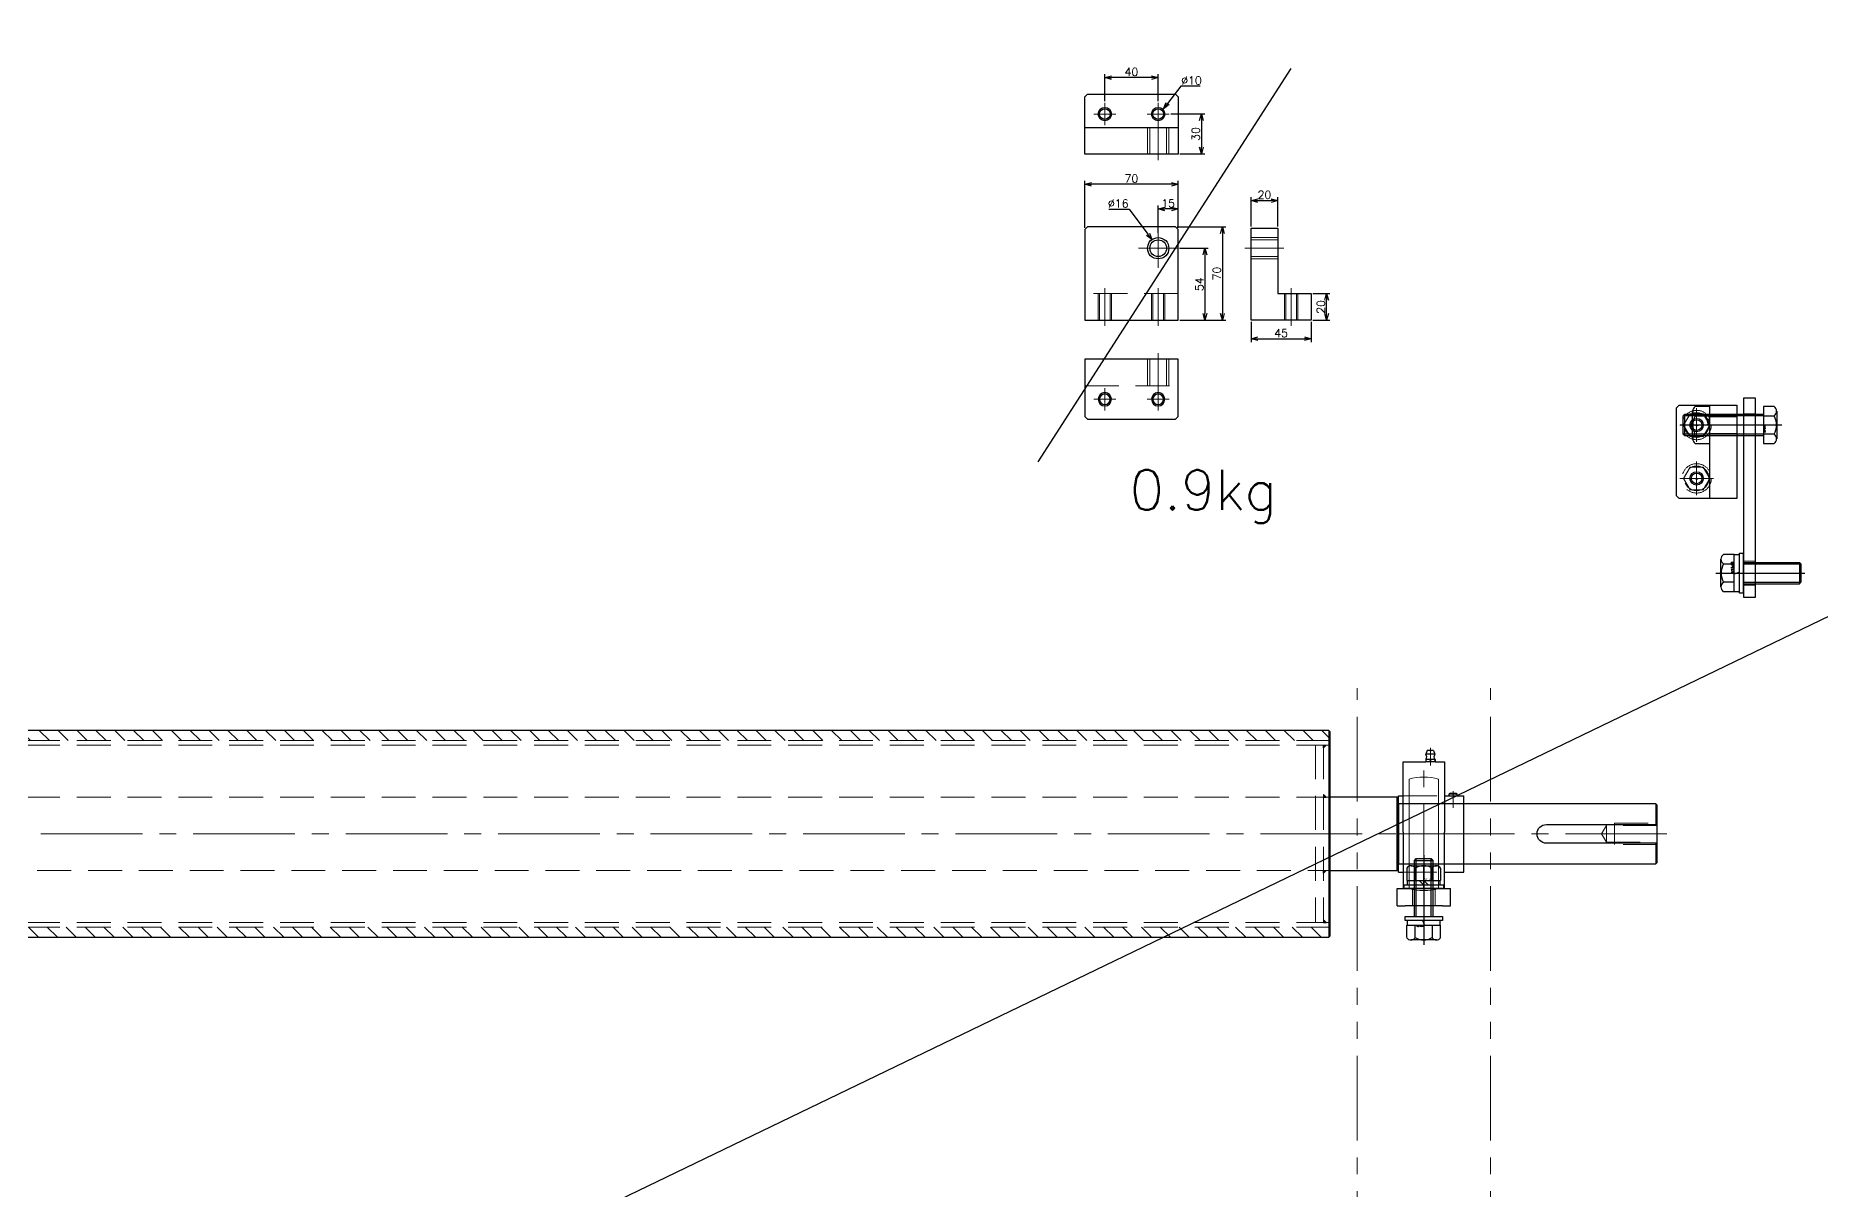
# Model space of a CAD drawing. Header units: millimetres. Extents: x -8731 to 85711, y -14522 to 31379.
# Drawn here: x 34431 to 35769, y -2741 to -1877 of the extents above; entities that cross this region are included whole.
import ezdxf

# ---------------------------------------------------------------- set-up
doc = ezdxf.new("R2010")
doc.units = ezdxf.units.MM
doc.header["$LTSCALE"] = 4
doc.header["$PDMODE"] = 99
doc.header["$PDSIZE"] = 1
for name, pattern in [('CENTER2', [28.575, 19.05, -3.175, 3.175, -3.175]), ('HIDDEN', [9.525, 6.35, -3.175]), ('PHANTOM2', [31.75, 15.875, -3.175, 3.175, -3.175, 3.175, -3.175])]:
    doc.linetypes.add(name, pattern=pattern)
for name, color, linetype, lineweight in [('04_HIDDEN', 2, 'HIDDEN', 13), ('05_CENTER', 4, 'CENTER2', 13), ('06_PHANTOM', 2, 'PHANTOM2', 13), ('08_DIM', 3, 'Continuous', 13)]:
    doc.layers.add(name, color=color, linetype=linetype, lineweight=lineweight)
doc.layers.add('10_DRAFT', color=8, linetype='Continuous', lineweight=0, plot=False)
doc.styles.add('KANJI0', font='txt.shx', dxfattribs={"width": 0.9, "height": 30, "bigfont": 'bigfont'})
doc.styles.add('KSS_TXT', font='txt.shx', dxfattribs={"bigfont": 'extfont2.shx'})
doc.styles.add('KSS_TXT_L', font='txt.shx', dxfattribs={"height": 9, "bigfont": 'extfont2.shx'})
doc.dimstyles.new('KSS_DIM', dxfattribs={"dimscale": 3, "dimtxt": 3, "dimasz": 2.5, "dimexe": 1.25, "dimexo": 0.625, "dimtad": 1, "dimdsep": 46, "dimtxsty": 'KSS_TXT', "dimblk": 'OPEN30', "dimcen": 0, "dimazin": 2, "dimtfac": 0.75, "dimtmove": 0, "dimatfit": 3, "dimldrblk": 'OPEN30', "dimfxl": 1, "dimtolj": 1, "dimarcsym": 0})
doc.dimstyles.new('KSS_DIM$3', dxfattribs={"dimscale": 3, "dimtxt": 3, "dimasz": 2.5, "dimexe": 1.25, "dimexo": 0.625, "dimtad": 1, "dimtih": 1, "dimtoh": 1, "dimdsep": 46, "dimtxsty": 'KSS_TXT', "dimblk": 'OPEN30', "dimcen": 0, "dimazin": 2, "dimtfac": 0.75, "dimtofl": 0, "dimtmove": 0, "dimatfit": 3, "dimldrblk": 'OPEN30', "dimfxl": 1, "dimtolj": 1, "dimarcsym": 0})
pattern_1 = [(45, (-37378.324, 1191.48), (-7.0710678, 7.0710678), [])]

# ---------------------------------------------------------------- blocks, each defined once
blk = doc.blocks.new('A$C62A83430_1_1_1')
at = {"color": 0}
for p, q in [((-7, 13.9), (-15.1, 13.9)), ((-7, 14), (-3, 14)), ((-7, -14), (-7, 14)), ((-3, 15), (0, 15)), ((-3, -15), (-3, 15)), ((0, -15), (0, 15)), ((-17, -10.4), (-17, 10.4)), ((-15.1, 6.9), (-7, 6.9)), ((-3, 0.7), (-7, -0.7)), ((0, 8), (41.9, 8)), ((0, 6.9), (43, 6.9)), ((41.9, 8), (43, 6.9)), ((41.9, 8), (41.9, -8)), ((43, 6.9), (43, -6.9)), ((-7, -6.9), (-15.1, -6.9)), ((0, -6.9), (43, -6.9)), ((0, -8), (41.9, -8)), ((41.9, -8), (43, -6.9)), ((-15.1, -13.9), (-7, -13.9)), ((-3, -14), (-7, -14)), ((0, -15), (-3, -15))]:
    blk.add_line(p, q, dxfattribs=at)
at = {"color": 0, "linetype": 'CENTER2'}
blk.add_line((-20.9, 0), (46, 0), dxfattribs=at)
at = {"color": 0}
for centre, radius, start, end in [((-12.8, 10.4), 4.16, 123.626, 236.374), ((-3.1, 0), 13.8, 150, 210), ((-12.8, -10.4), 4.16, 123.626, 236.374)]:
    blk.add_arc(centre, radius, start, end, dxfattribs=at)
at = {"layer": '10_DRAFT', "style": 'KANJI0', "width": 0.82}
blk.add_text('M16x50', height=1.71, rotation=90, dxfattribs=at).set_placement((-7.5, 0.4))
blk = doc.blocks.new('M10Tz_1_1_1')
at = {"color": 0}
for radius in [5, 4]:
    blk.add_circle((0, 0), radius, dxfattribs=at)
at = {"layer": '05_CENTER'}
for p, q in [((8.3, 0), (-8.3, 0)), ((0, -8.3), (0, 8.3))]:
    blk.add_line(p, q, dxfattribs=at)
blk = doc.blocks.new('A$C05030D7D_1_1_1')
blk.add_line((-20, -55), (-20, 15))
blk.add_lwpolyline([(0, 15), (0, -55), (-43, -55), (-45, -53), (-45, 13), (-43, 15)], close=True)
at = {"layer": '04_HIDDEN'}
for p, q in [((0, 8), (-20, 8)), ((-20, 6.2), (0, 6.2)), ((0, -6.3), (-20, -6.3)), ((-20, -8), (0, -8))]:
    blk.add_line(p, q, dxfattribs=at)
at = {"layer": '05_CENTER'}
blk.add_line((4.6, 0), (-24.6, 0), dxfattribs=at)
at = {"rotation": 90}
for p in [(-30, 0), (-30, -40)]:
    blk.add_blockref('M10Tz_1_1_1', p, dxfattribs=at)
blk = doc.blocks.new('A$C6D5E3CE2_1_1_1')
at = {"color": 0}
blk.add_lwpolyline([(-9, 18), (0, 18), (0, -131), (-9, -131)], close=True, dxfattribs=at)
at = {"layer": '04_HIDDEN'}
for p, q in [((0, 9), (-9, 9)), ((0, -9), (-9, -9)), ((0, -102.8), (-9, -102.8)), ((0, -119.3), (-9, -119.3))]:
    blk.add_line(p, q, dxfattribs=at)
at = {"layer": '05_CENTER'}
for p, q in [((6.2, 0), (-15.3, 0)), ((6.2, -111), (-15.3, -111))]:
    blk.add_line(p, q, dxfattribs=at)
blk = doc.blocks.new('_Open30')
at = {"color": 0, "linetype": 'ByBlock', "lineweight": -2}
for p, q in [((-1, 0.27), (0, 0)), ((0, 0), (-1, -0.27)), ((0, 0), (-1, 0))]:
    blk.add_line(p, q, dxfattribs=at)
blk = doc.blocks.new('*D3677')
at = {"layer": '08_DIM', "color": 0, "lineweight": -2, "transparency": 16777216}
for p, q in [((35235.6, -2006.7), (35250.8, -2006.7)), ((35250.8, -2006.7), (35264.8, -2025.6))]:
    blk.add_line(p, q, dxfattribs=at)
at = {"layer": 'Defpoints', "color": 0, "transparency": 16777216}
for p in [(35267.8, -2029.6), (35277.3, -2042.4)]:
    blk.add_point(p, dxfattribs=at)
at = {"layer": '08_DIM', "color": 0, "lineweight": -2, "transparency": 16777216, "xscale": 5, "yscale": 5, "zscale": 5, "rotation": 306.5641813766645}
blk.add_blockref('_Open30', (35267.8, -2029.6), dxfattribs=at)
at = {"layer": '08_DIM', "color": 0, "transparency": 16777216, "insert": (35242.6, -2002.5), "char_height": 6, "attachment_point": 5, "style": 'KSS_TXT'}
blk.add_mtext('\\A1;%%C16', dxfattribs=at)
blk = doc.blocks.new('*D3678')
at = {"layer": '08_DIM', "color": 0, "lineweight": -2, "transparency": 16777216}
for p, q in [((35232.5, -1925.8), (35232.5, -1905.6)), ((35267.5, -1908.1), (35237.5, -1908.1)), ((35272.5, -1925.8), (35272.5, -1905.6))]:
    blk.add_line(p, q, dxfattribs=at)
at = {"layer": 'Defpoints', "color": 0, "transparency": 16777216}
for p in [(35232.5, -1908.1), (35232.5, -1927.1), (35272.5, -1927.1)]:
    blk.add_point(p, dxfattribs=at)
at = {"layer": '08_DIM', "color": 0, "lineweight": -2, "transparency": 16777216, "xscale": 5, "yscale": 5, "zscale": 5, "rotation": 180}
blk.add_blockref('_Open30', (35232.5, -1908.1), dxfattribs=at)
at = {"layer": '08_DIM', "color": 0, "lineweight": -2, "transparency": 16777216, "xscale": 5, "yscale": 5, "zscale": 5}
blk.add_blockref('_Open30', (35272.5, -1908.1), dxfattribs=at)
at = {"layer": '08_DIM', "color": 0, "transparency": 16777216, "insert": (35252.5, -1903.9), "char_height": 6, "attachment_point": 5, "style": 'KSS_TXT'}
blk.add_mtext('\\A1;40', dxfattribs=at)
blk = doc.blocks.new('*D3679')
at = {"layer": '08_DIM', "color": 0, "lineweight": -2, "transparency": 16777216}
for p, q in [((35286.8, -2020), (35323.2, -2020)), ((35320.7, -2025), (35320.7, -2085)), ((35288.8, -2090), (35323.2, -2090))]:
    blk.add_line(p, q, dxfattribs=at)
at = {"layer": 'Defpoints', "color": 0, "transparency": 16777216}
for p in [(35285.5, -2020), (35287.5, -2090), (35320.7, -2090)]:
    blk.add_point(p, dxfattribs=at)
at = {"layer": '08_DIM', "color": 0, "lineweight": -2, "transparency": 16777216, "xscale": 5, "yscale": 5, "zscale": 5}
for p, rotation in [((35320.7, -2020), 90), ((35320.7, -2090), 270)]:
    blk.add_blockref('_Open30', p, dxfattribs=dict(at, rotation=rotation))
at = {"layer": '08_DIM', "color": 0, "transparency": 16777216, "insert": (35316.5, -2055), "char_height": 6, "attachment_point": 5, "rotation": 90, "style": 'KSS_TXT'}
blk.add_mtext('\\A1;70', dxfattribs=at)
blk = doc.blocks.new('*D3680')
at = {"layer": '08_DIM', "color": 0, "lineweight": -2, "transparency": 16777216}
for p, q in [((35288.6, -2036), (35310.1, -2036)), ((35307.6, -2041), (35307.6, -2085)), ((35288.8, -2090), (35310.1, -2090))]:
    blk.add_line(p, q, dxfattribs=at)
at = {"layer": 'Defpoints', "color": 0, "transparency": 16777216}
for p in [(35287.3, -2036), (35287.5, -2090), (35307.6, -2090)]:
    blk.add_point(p, dxfattribs=at)
at = {"layer": '08_DIM', "color": 0, "lineweight": -2, "transparency": 16777216, "xscale": 5, "yscale": 5, "zscale": 5}
for p, rotation in [((35307.6, -2036), 90), ((35307.6, -2090), 270)]:
    blk.add_blockref('_Open30', p, dxfattribs=dict(at, rotation=rotation))
at = {"layer": '08_DIM', "color": 0, "transparency": 16777216, "insert": (35303.4, -2063), "char_height": 6, "attachment_point": 5, "rotation": 90, "style": 'KSS_TXT'}
blk.add_mtext('\\A1;54', dxfattribs=at)
blk = doc.blocks.new('*D3681')
at = {"layer": '08_DIM', "color": 0, "lineweight": -2, "transparency": 16777216}
for p, q in [((35272.5, -2024.4), (35272.5, -2004.1)), ((35282.5, -2006.6), (35277.5, -2006.6)), ((35287.5, -2020.8), (35287.5, -2004.1))]:
    blk.add_line(p, q, dxfattribs=at)
at = {"layer": 'Defpoints', "color": 0, "transparency": 16777216}
for p in [(35272.5, -2006.6), (35272.5, -2025.7), (35287.5, -2022)]:
    blk.add_point(p, dxfattribs=at)
at = {"layer": '08_DIM', "color": 0, "lineweight": -2, "transparency": 16777216, "xscale": 5, "yscale": 5, "zscale": 5, "rotation": 180}
blk.add_blockref('_Open30', (35272.5, -2006.6), dxfattribs=at)
at = {"layer": '08_DIM', "color": 0, "lineweight": -2, "transparency": 16777216, "xscale": 5, "yscale": 5, "zscale": 5}
blk.add_blockref('_Open30', (35287.5, -2006.6), dxfattribs=at)
at = {"layer": '08_DIM', "color": 0, "transparency": 16777216, "insert": (35280, -2002.4), "char_height": 6, "attachment_point": 5, "style": 'KSS_TXT'}
blk.add_mtext('\\A1;15', dxfattribs=at)
blk = doc.blocks.new('*D3682')
at = {"layer": '08_DIM', "color": 0, "lineweight": -2, "transparency": 16777216}
for p, q in [((35342.2, -2019.8), (35342.2, -1997.8)), ((35347.2, -2000.3), (35357.2, -2000.3)), ((35362.2, -2019.8), (35362.2, -1997.8))]:
    blk.add_line(p, q, dxfattribs=at)
at = {"layer": 'Defpoints', "color": 0, "transparency": 16777216}
for p in [(35362.2, -2000.3), (35342.2, -2021), (35362.2, -2021)]:
    blk.add_point(p, dxfattribs=at)
at = {"layer": '08_DIM', "color": 0, "lineweight": -2, "transparency": 16777216, "xscale": 5, "yscale": 5, "zscale": 5, "rotation": 180}
blk.add_blockref('_Open30', (35342.2, -2000.3), dxfattribs=at)
at = {"layer": '08_DIM', "color": 0, "lineweight": -2, "transparency": 16777216, "xscale": 5, "yscale": 5, "zscale": 5}
blk.add_blockref('_Open30', (35362.2, -2000.3), dxfattribs=at)
at = {"layer": '08_DIM', "color": 0, "transparency": 16777216, "insert": (35352.2, -1996), "char_height": 6, "attachment_point": 5, "style": 'KSS_TXT'}
blk.add_mtext('\\A1;20', dxfattribs=at)
blk = doc.blocks.new('*D3695')
at = {"layer": '08_DIM', "color": 0, "lineweight": -2, "transparency": 16777216}
for p, q in [((35217.5, -2020.8), (35217.5, -1985.6)), ((35282.5, -1988.1), (35222.5, -1988.1)), ((35287.5, -2020.8), (35287.5, -1985.6))]:
    blk.add_line(p, q, dxfattribs=at)
at = {"layer": 'Defpoints', "color": 0, "transparency": 16777216}
for p in [(35217.5, -1988.1), (35217.5, -2022), (35287.5, -2022)]:
    blk.add_point(p, dxfattribs=at)
at = {"layer": '08_DIM', "color": 0, "lineweight": -2, "transparency": 16777216, "xscale": 5, "yscale": 5, "zscale": 5, "rotation": 180}
blk.add_blockref('_Open30', (35217.5, -1988.1), dxfattribs=at)
at = {"layer": '08_DIM', "color": 0, "lineweight": -2, "transparency": 16777216, "xscale": 5, "yscale": 5, "zscale": 5}
blk.add_blockref('_Open30', (35287.5, -1988.1), dxfattribs=at)
at = {"layer": '08_DIM', "color": 0, "transparency": 16777216, "insert": (35252.5, -1983.8), "char_height": 6, "attachment_point": 5, "style": 'KSS_TXT'}
blk.add_mtext('\\A1;70', dxfattribs=at)
blk = doc.blocks.new('M16Tz_1_1_1')
at = {"color": 0}
for radius in [8, 6.25]:
    blk.add_circle((0, 0), radius, dxfattribs=at)
at = {"layer": '05_CENTER'}
for p, q in [((0, -14.8), (0, 14.8)), ((14.8, 0), (-14.8, 0))]:
    blk.add_line(p, q, dxfattribs=at)
blk = doc.blocks.new('A$C0ACA4659_1_1_1')
at = {"color": 0}
blk.add_lwpolyline([(-55, -54), (15, -54), (15, 14), (13, 16), (-53, 16), (-55, 14)], close=True, dxfattribs=at)
at = {"layer": '04_HIDDEN'}
for p, q in [((15, -34), (-55, -34)), ((-45, -54), (-45, -34)), ((-44, -54), (-44, -34)), ((-36, -54), (-36, -34)), ((-35, -54), (-35, -34)), ((-5, -54), (-5, -34)), ((-4, -54), (-4, -34)), ((4, -54), (4, -34)), ((5, -54), (5, -34))]:
    blk.add_line(p, q, dxfattribs=at)
at = {"layer": '05_CENTER'}
for p, q in [((-40, -58.1), (-40, -29.9)), ((0, -58.1), (0, -29.9))]:
    blk.add_line(p, q, dxfattribs=at)
blk.add_blockref('M16Tz_1_1_1', (0, 0))
blk = doc.blocks.new('A$C7D6C225B_1_1_1')
at = {"color": 0}
for p, q in [((20, -34), (45, -34)), ((45, -34), (45, -54))]:
    blk.add_line(p, q, dxfattribs=at)
blk.add_lwpolyline([(45, -54), (0, -54), (0, 15), (20, 15), (20, -34)], dxfattribs=at)
at = {"layer": '04_HIDDEN'}
for p, q in [((20, 8), (0, 8)), ((0, 6.3), (20, 6.3)), ((20, -6.2), (0, -6.2)), ((0, -8), (20, -8)), ((25, -54), (25, -34)), ((26, -54), (26, -34)), ((34, -54), (34, -34)), ((35, -54), (35, -34))]:
    blk.add_line(p, q, dxfattribs=at)
at = {"layer": '05_CENTER'}
for p, q in [((-4.6, 0), (24.6, 0)), ((30, -58.1), (30, -29.9))]:
    blk.add_line(p, q, dxfattribs=at)
blk = doc.blocks.new('A$C4E513AF4_1_1_1')
at = {"color": 0}
for p, q in [((-12.7, 15.8), (-12.7, 6.5)), ((-9.5, 17.5), (9.5, 17.5)), ((-6.4, 6.5), (-6.4, 15.8)), ((6.4, 15.8), (6.4, 6.5)), ((12.7, 15.8), (12.7, 6.5)), ((-14, 0), (-14, 3)), ((-14, 3), (14, 3)), ((14, 0), (-14, 0)), ((12.7, 6.5), (-12.7, 6.5)), ((-12.2, 3), (-12.2, 6.5)), ((-7, 0), (-7, -42.1)), ((-5.6, 0), (-5.6, -43.5)), ((-0.6, 6.5), (0.6, 3)), ((5.6, 0), (5.6, -43.5)), ((7, 0), (7, -42.1)), ((12.2, 6.5), (12.2, 3)), ((14, 3), (14, 0)), ((-7, -42.1), (-5.6, -43.5)), ((7, -42.1), (-7, -42.1)), ((5.6, -43.5), (-5.6, -43.5)), ((7, -42.1), (5.6, -43.5))]:
    blk.add_line(p, q, dxfattribs=at)
at = {"color": 0, "linetype": 'CENTER2'}
blk.add_line((0, -46.1), (0, 21.2), dxfattribs=at)
at = {"color": 0}
for centre, radius, start, end in [((-9.5, 13.7), 3.81, 33.626, 146.374), ((0, 4.8), 12.7, 60, 120), ((9.5, 13.7), 3.81, 33.626, 146.374)]:
    blk.add_arc(centre, radius, start, end, dxfattribs=at)
at = {"layer": '10_DRAFT', "ltscale": 3, "style": 'KANJI0', "width": 0.82}
blk.add_text('M14x50', height=1, dxfattribs=at).set_placement((0.5, 6.6))
blk = doc.blocks.new('M14Nza_1_1_1')
at = {"color": 0}
for p, q in [((-12.7, 15.4), (-12.7, 6.1)), ((-9.5, 17.1), (9.5, 17.1)), ((-6.4, 6.1), (-6.4, 15.4)), ((6.4, 15.4), (6.4, 6.1)), ((12.7, 15.4), (12.7, 6.1)), ((-12.7, 6.1), (12.7, 6.1)), ((-12.2, 2.6), (-12.2, 6.1)), ((-3.5, 6.1), (0, 2.6)), ((0, 6.1), (3.5, 2.6)), ((12.2, 6.1), (12.2, 2.6))]:
    blk.add_line(p, q, dxfattribs=at)
at = {"color": 0, "linetype": 'CENTER2'}
blk.add_line((0, 0), (0, 17.1), dxfattribs=at)
at = {"color": 0}
blk.add_lwpolyline([(-15, 0), (15, 0), (15, 2.6), (-15, 2.6)], close=True, dxfattribs=at)
for centre, radius, start, end in [((-9.5, 13.3), 3.81, 33.626, 146.374), ((0, 4.4), 12.7, 60, 120), ((9.5, 13.3), 3.81, 33.626, 146.374)]:
    blk.add_arc(centre, radius, start, end, dxfattribs=at)
at = {"layer": '10_DRAFT', "ltscale": 3, "style": 'KANJI0', "width": 0.82}
blk.add_text('Ｍ１４', height=1.5, dxfattribs=at).set_placement((0.4, 6.2))
blk = doc.blocks.new('A$C67F20274_1_1_1')
h = blk.add_hatch(color=3)
h.dxf.hatch_style = 1
h.paths.add_polyline_path([(0, -2), (0, 0), (-2, 0)])
at = {"color": 3}
blk.add_lwpolyline([(0, 0), (-2, 0), (-2, 0), (0, -2)], close=True, dxfattribs=at)
blk = doc.blocks.new('A$C0D2E09A6_1_1_1')
h = blk.add_hatch()
h.set_pattern_fill('_USER', color=3, scale=10, angle=45, pattern_type=0)
h.set_pattern_definition(pattern_1)
h.paths.add_polyline_path([(980, 69.9), (979, 69.9), (979, 77.5), (980, 76.5)])
h.paths.add_polyline_path([(979, 69.9), (-980, 69.9), (-980, 76.5), (-979, 77.5), (979, 77.5)])
h = blk.add_hatch()
h.set_pattern_fill('_USER', color=3, scale=10, angle=45, pattern_type=0)
h.set_pattern_definition(pattern_1)
h.paths.add_polyline_path([(979, -77.5), (980, -76.5), (980, -69.9), (979, -69.9)])
h.paths.add_polyline_path([(979, -69.9), (-980, -69.9), (-980, -76.5), (-979, -77.5), (979, -77.5)])
at = {"color": 0}
for p, q in [((-979, 77.5), (-979, -77.5)), ((-1030, -27.5), (-1030, 27.5)), ((-1224, 22.5), (-1224, 7)), ((-1142, 7), (-1225, 7)), ((-1225, -7), (-1142, -7)), ((-1224, -7), (-1224, -22.5))]:
    blk.add_line(p, q, dxfattribs=at)
for points in [[(-979, 77.5), (979, 77.5), (980, 76.5), (980, -76.5), (979, -77.5), (-979, -77.5), (-980, -76.5), (-980, 76.5)], [(-1031, 22.5), (-1031, -22.5), (-1224, -22.5), (-1225, -21.5), (-1225, 21.5), (-1224, 22.5)]]:
    blk.add_lwpolyline(points, close=True, dxfattribs=at)
blk.add_lwpolyline([(-980, -27.5), (-1030, -27.5), (-1031, -26.5), (-1031, 26.5), (-1030, 27.5), (-980, 27.5)], dxfattribs=at)
blk.add_arc((-1142, 0), 7, 270, 90, dxfattribs=at)
at = {"layer": '04_HIDDEN'}
for p, q in [((-980, 69.9), (980, 69.9)), ((-980, 66.5), (980, 66.5)), ((-975, 66.5), (-975, -66.5)), ((-969, 66.5), (-969, -66.5)), ((-1193, 8), (-1225, 8)), ((-1225, 6.3), (-1187, 6.3)), ((-1193, -8), (-1193, 8)), ((-1187, 6.3), (-1183.4, 0)), ((-1187, 6.3), (-1187, -6.2)), ((-1183.4, 0), (-1187, -6.2)), ((-1187, -6.2), (-1225, -6.2)), ((-1225, -8), (-1193, -8)), ((-980, -66.5), (980, -66.5)), ((-980, -69.9), (980, -69.9))]:
    blk.add_line(p, q, dxfattribs=at)
for points in [[(-980, 27.5), (980, 27.5)], [(980, -27.5), (-980, -27.5)]]:
    blk.add_lwpolyline(points, dxfattribs=at)
at = {"layer": '05_CENTER'}
blk.add_line((-1232.4, 0), (1092.6, 0), dxfattribs=at)
for p in [(-975, 66.5), (-975, -27.5)]:
    blk.add_blockref('A$C67F20274_1_1_1', p)
at = {"xscale": -1, "rotation": 180}
for p in [(-975, 27.5), (-975, -66.5)]:
    blk.add_blockref('A$C67F20274_1_1_1', p, dxfattribs=at)
blk = doc.blocks.new('MUCP209b_1_1_1')
at = {"color": 0}
for p, q in [((-15.5, 108), (-15.5, 55.2)), ((-8.5, 108), (-15.5, 108)), ((-6.8, 110), (-8.5, 110)), ((-8.5, 109.7), (-8.5, 108.3)), ((-8.5, 108), (-6.8, 108)), ((-7.4, 116.5), (-8.3, 113.8)), ((-8.3, 113.8), (-1.7, 113.8)), ((-7.4, 116.5), (-2.6, 116.5)), ((-3.3, 110), (-6.8, 110)), ((-6.8, 108), (-3.3, 108)), ((-5, 109.7), (-5, 108.3)), ((-1.5, 110), (-3.3, 110)), ((-3.3, 108), (-1.5, 108)), ((-2.6, 116.5), (-1.7, 113.8)), ((-1.5, 109.7), (-1.5, 108.3)), ((15.5, 108), (-1.5, 108)), ((15.5, 55.2), (15.5, 108)), ((-15.5, 82.6), (-30.2, 82.6)), ((-30.2, 25.3), (-30.2, 82.6)), ((-24.3, 84.5), (-25.2, 84)), ((-19.2, 84), (-25.2, 84)), ((-25.2, 82.6), (-25.2, 84)), ((-20.1, 84.5), (-24.3, 84.5)), ((-20.1, 84.5), (-19.2, 84)), ((-19.2, 82.6), (-19.2, 84)), ((19, 82.6), (15.5, 82.6)), ((19, 25.3), (19, 82.6)), ((-15.5, 13), (-15.5, 55.2)), ((15.5, 55.2), (15.5, 13)), ((-15.5, 25.3), (-30.2, 25.3)), ((19, 25.3), (15.5, 25.3)), ((-14, 13), (-20, 13)), ((-20, 0), (-20, 13)), ((-14, 0), (-20, 0)), ((-14, 13), (14, 13)), ((-14, 0), (14, 0)), ((20, 13), (14, 13)), ((20, 0), (14, 0)), ((20, 0), (20, 13))]:
    blk.add_line(p, q, dxfattribs=at)
for centre, radius, start, end in [((-13.7, 112.9), 6, 330.761, 348.6534), ((-5, 113.8), 3.3, 180, 207.487), ((-8.6, 111.9), 0.8, 348.6534, 27.487), ((-5, 115.2), 1.59, 54.1961, 125.8039), ((-1.4, 111.9), 0.8, 152.513, 191.3466), ((-5, 113.8), 3.3, 332.513, 0), ((3.7, 112.9), 6, 191.3466, 209.239)]:
    blk.add_arc(centre, radius, start, end, dxfattribs=at)
for points, weights in [([(-6.8, 110), (-7.6, 110), (-8.5, 109.7)], [1, 1.07194812406, 1.06657306684]), ([(-8.5, 109.7), (-8.5, 110), (-8.5, 110)], [1.06657306684, 1.07194812406, 1]), ([(-8.5, 108.3), (-7.6, 108), (-6.8, 108)], [1.06657306684, 1.07194812406, 1]), ([(-8.5, 108), (-8.5, 108), (-8.5, 108.3)], [1, 1.07194812406, 1.06657306684]), ([(-5, 109.7), (-5.9, 110), (-6.8, 110)], [1.06657306684, 1.07194812406, 1]), ([(-6.8, 108), (-5.9, 108), (-5, 108.3)], [1, 1.07194812406, 1.06657306684]), ([(-3.3, 110), (-4.1, 110), (-5, 109.7)], [1, 1.07194812406, 1.06657306684]), ([(-5, 108.3), (-4.1, 108), (-3.3, 108)], [1.06657306684, 1.07194812406, 1]), ([(-1.5, 109.7), (-2.4, 110), (-3.3, 110)], [1.06657306684, 1.07194812406, 1]), ([(-3.3, 108), (-2.4, 108), (-1.5, 108.3)], [1, 1.07194812406, 1.06657306684]), ([(-1.5, 110), (-1.5, 110), (-1.5, 109.7)], [1, 1.07194812406, 1.06657306684]), ([(-1.5, 108.3), (-1.5, 108), (-1.5, 108)], [1.06657306684, 1.07194812406, 1])]:
    blk.add_rational_spline(points, weights, degree=2, dxfattribs=at)
at = {"layer": '04_HIDDEN', "color": 0}
for p, q in [((15.5, 82.6), (-15.5, 82.6)), ((19, 76.5), (-30.2, 76.5)), ((19, 31.5), (-30.2, 31.5)), ((15.5, 25.3), (-15.5, 25.3)), ((-8.5, 13), (-8.5, 0)), ((8.5, 13), (8.5, 0))]:
    blk.add_line(p, q, dxfattribs=at)
at = {"layer": '05_CENTER', "color": 0}
for p, q in [((-5, 105.2), (-5, 118.4)), ((0, 0), (0, 111.6)), ((-22.2, 85.9), (-22.2, 73.5))]:
    blk.add_line(p, q, dxfattribs=at)
at = {"layer": '10_DRAFT'}
for p, q in [((-11, 95.1), (-11, 12.9)), ((11, 95.1), (11, 12.9)), ((-30.2, 54), (19, 54))]:
    blk.add_line(p, q, dxfattribs=at)
for start, end in [(74.9997, 105.0003), (254.9997, 285.0003)]:
    blk.add_arc((0, 54), 42.5, start, end, dxfattribs=at)
blk = doc.blocks.new('*D3898')
at = {"layer": '08_DIM', "color": 0, "lineweight": -2, "transparency": 16777216}
for p, q in [((35388.4, -2070), (35401.3, -2070)), ((35398.8, -2085), (35398.8, -2075)), ((35388.4, -2090), (35401.3, -2090))]:
    blk.add_line(p, q, dxfattribs=at)
at = {"layer": 'Defpoints', "color": 0, "transparency": 16777216}
for p in [(35387.2, -2070), (35398.8, -2070), (35387.2, -2090)]:
    blk.add_point(p, dxfattribs=at)
at = {"layer": '08_DIM', "color": 0, "lineweight": -2, "transparency": 16777216, "xscale": 5, "yscale": 5, "zscale": 5}
for p, rotation in [((35398.8, -2070), 90), ((35398.8, -2090), 270)]:
    blk.add_blockref('_Open30', p, dxfattribs=dict(at, rotation=rotation))
at = {"layer": '08_DIM', "color": 0, "transparency": 16777216, "insert": (35394.5, -2080), "char_height": 6, "attachment_point": 5, "rotation": 90, "style": 'KSS_TXT'}
blk.add_mtext('\\A1;20', dxfattribs=at)
blk = doc.blocks.new('*D3899')
at = {"layer": '08_DIM', "color": 0, "lineweight": -2, "transparency": 16777216}
for p, q in [((35282.1, -1935.4), (35307.4, -1935.4)), ((35304.9, -1940.4), (35304.9, -1960.4)), ((35288.8, -1965.4), (35307.4, -1965.4))]:
    blk.add_line(p, q, dxfattribs=at)
at = {"layer": 'Defpoints', "color": 0, "transparency": 16777216}
for p in [(35280.9, -1935.4), (35287.5, -1965.4), (35304.9, -1965.4)]:
    blk.add_point(p, dxfattribs=at)
at = {"layer": '08_DIM', "color": 0, "lineweight": -2, "transparency": 16777216, "xscale": 5, "yscale": 5, "zscale": 5}
for p, rotation in [((35304.9, -1935.4), 90), ((35304.9, -1965.4), 270)]:
    blk.add_blockref('_Open30', p, dxfattribs=dict(at, rotation=rotation))
at = {"layer": '08_DIM', "color": 0, "transparency": 16777216, "insert": (35300.7, -1950.4), "char_height": 6, "attachment_point": 5, "rotation": 90, "style": 'KSS_TXT'}
blk.add_mtext('\\A1;30', dxfattribs=at)
blk = doc.blocks.new('*D3900')
at = {"layer": '08_DIM', "color": 0, "lineweight": -2, "transparency": 16777216}
for p, q in [((35289.6, -1914.6), (35279.6, -1927.5)), ((35304.1, -1914.6), (35289.6, -1914.6))]:
    blk.add_line(p, q, dxfattribs=at)
at = {"layer": 'Defpoints', "color": 0, "transparency": 16777216}
for p in [(35270.5, -1939.4), (35276.6, -1931.5)]:
    blk.add_point(p, dxfattribs=at)
at = {"layer": '08_DIM', "color": 0, "lineweight": -2, "transparency": 16777216, "xscale": 5, "yscale": 5, "zscale": 5, "rotation": 232.3227931337562}
blk.add_blockref('_Open30', (35276.6, -1931.5), dxfattribs=at)
at = {"layer": '08_DIM', "color": 0, "transparency": 16777216, "insert": (35297.5, -1910.3), "char_height": 6, "attachment_point": 5, "style": 'KSS_TXT'}
blk.add_mtext('\\A1;%%C10', dxfattribs=at)
blk = doc.blocks.new('A$C491655AE_1_1_1')
at = {"color": 0, "linetype": 'CENTER2'}
for p, q in [((-12.6, 0), (12.6, 0)), ((0, -12.6), (0, 12.6))]:
    blk.add_line(p, q, dxfattribs=at)
at = {"color": 0}
for p, q in [((-9.8, 0), (-4.9, 8.5)), ((-4.9, -8.5), (-9.8, 0)), ((-4.9, 8.5), (4.9, 8.5)), ((4.9, 8.5), (9.8, 0)), ((9.8, 0), (4.9, -8.5)), ((4.9, -8.5), (-4.9, -8.5))]:
    blk.add_line(p, q, dxfattribs=at)
for radius in [11, 9.25]:
    blk.add_circle((0, 0), radius, dxfattribs=at)
at = {"layer": '10_DRAFT', "style": 'KSS_TXT_L'}
blk.add_text('BT-M10', height=0.3, dxfattribs=at).set_placement((-0.7, -0.5))
blk = doc.blocks.new('A$C39203048_1_1')
blk.add_lwpolyline([(15, 0), (-55, 0), (-55, -43), (-53, -45), (13, -45), (15, -43)], close=True)
at = {"layer": '04_HIDDEN'}
for p, q in [((-8, 0), (-8, -20)), ((-6.3, -20), (-6.3, 0)), ((6.2, 0), (6.2, -20)), ((8, -20), (8, 0)), ((-55, -20), (15, -20))]:
    blk.add_line(p, q, dxfattribs=at)
at = {"layer": '05_CENTER'}
blk.add_line((0, -24.6), (0, 4.6), dxfattribs=at)
at = {"extrusion": (0, 0, -1), "zscale": -1, "rotation": 180}
for p in [(40, -30), (0, -30)]:
    blk.add_blockref('M10Tz_1_1_1', p, dxfattribs=at)
blk = doc.blocks.new('*D3924')
at = {"layer": '08_DIM', "color": 0, "lineweight": -2, "transparency": 16777216}
for p, q in [((35342.2, -2091.2), (35342.2, -2106.4)), ((35387.2, -2091.3), (35387.2, -2106.4)), ((35347.2, -2103.9), (35382.2, -2103.9))]:
    blk.add_line(p, q, dxfattribs=at)
at = {"layer": 'Defpoints', "color": 0, "transparency": 16777216}
for p in [(35342.2, -2090), (35387.2, -2090), (35387.2, -2103.9)]:
    blk.add_point(p, dxfattribs=at)
at = {"layer": '08_DIM', "color": 0, "lineweight": -2, "transparency": 16777216, "xscale": 5, "yscale": 5, "zscale": 5, "rotation": 180}
blk.add_blockref('_Open30', (35342.2, -2103.9), dxfattribs=at)
at = {"layer": '08_DIM', "color": 0, "lineweight": -2, "transparency": 16777216, "xscale": 5, "yscale": 5, "zscale": 5}
blk.add_blockref('_Open30', (35387.2, -2103.9), dxfattribs=at)
at = {"layer": '08_DIM', "color": 0, "transparency": 16777216, "insert": (35364.7, -2099.7), "char_height": 6, "attachment_point": 5, "style": 'KSS_TXT'}
blk.add_mtext('\\A1;45', dxfattribs=at)
blk = doc.blocks.new('A$C7FD24E4C_1_1')
at = {"color": 0, "linetype": 'CENTER2'}
blk.add_line((0, 13.9), (0, -63), dxfattribs=at)
at = {"color": 0}
for p, q in [((-13.9, 8.1), (-13.9, 0)), ((-13.9, 0), (13.9, 0)), ((-10.4, 10), (10.4, 10)), ((-8, 0), (-8, -58.9)), ((-6.9, 0), (-6.9, 8.1)), ((-6.9, 0), (-6.9, -60)), ((6.9, 8.1), (6.9, 0)), ((6.9, 0), (6.9, -60)), ((8, 0), (8, -58.9)), ((13.9, 0), (13.9, 8.1)), ((8, -58.9), (-8, -58.9)), ((-8, -58.9), (-6.9, -60)), ((6.9, -60), (-6.9, -60)), ((8, -58.9), (6.9, -60))]:
    blk.add_line(p, q, dxfattribs=at)
for centre, radius, start, end in [((-10.4, 5.8), 4.16, 33.626, 146.374), ((0, -3.9), 13.8, 60, 120), ((10.4, 5.8), 4.16, 33.626, 146.374)]:
    blk.add_arc(centre, radius, start, end, dxfattribs=at)
at = {"layer": '10_DRAFT', "style": 'KSS_TXT'}
blk.add_text('M16x60', height=1, dxfattribs=at).set_placement((0.4, 0.5))
blk = doc.blocks.new('M16Nu_1_1_1')
at = {"color": 0}
for p, q in [((-13.9, 11.1), (-13.9, 0)), ((-13.9, 0), (13.9, 0)), ((-10.4, 13), (10.4, 13)), ((-6.9, 0), (-6.9, 11.1)), ((6.9, 11.1), (6.9, 0)), ((13.9, 0), (13.9, 11.1))]:
    blk.add_line(p, q, dxfattribs=at)
at = {"color": 0, "linetype": 'CENTER2'}
blk.add_line((0, 0), (0, 13), dxfattribs=at)
at = {"color": 0}
for centre, radius, start, end in [((-10.4, 8.8), 4.16, 33.626, 146.374), ((0, -0.9), 13.8, 60, 120), ((10.4, 8.8), 4.16, 33.626, 146.374)]:
    blk.add_arc(centre, radius, start, end, dxfattribs=at)
at = {"layer": '10_DRAFT', "style": 'KANJI0'}
blk.add_text('M16', height=1.5, dxfattribs=at).set_placement((0.4, 0.5))

msp = doc.modelspace()

# ---------------------------------------------------------------- linework, layer by layer
msp.add_line((39354.99345, -584.54941), (33092.99578, -3606.07118))
at = {"color": 3}
msp.add_line((35371.8786, -1901.29039), (35182.29761, -2196.11139), dxfattribs=at)
at = {"layer": '06_PHANTOM'}
for p, q in [((35421.59895, -3466.82668), (35421.59895, -2365.82899)), ((35521.59895, -3466.82668), (35521.59895, -2365.82899))]:
    msp.add_line(p, q, dxfattribs=at)

# ---------------------------------------------------------------- block references
for name, p, rotation in [('A$C05030D7D_1_1_1', (35272.52819, -1965.4385), 270), ('A$C7FD24E4C_1_1', (35726.24811, -2168.55872), 270), ('M16Nu_1_1_1', (35686.24811, -2168.55872), 90), ('A$C4E513AF4_1_1_1', (35471.59877, -2537.04913), 180)]:
    msp.add_blockref(name, p, dxfattribs=dict(rotation=rotation))
for name, p in [('A$C0ACA4659_1_1_1', (35272.52819, -2036.0148)), ('A$C7D6C225B_1_1_1', (35342.15541, -2036.0148)), ('A$C39203048_1_1', (35272.52819, -2119.28246)), ('A$C05030D7D_1_1_1', (35706.24811, -2168.55872)), ('A$C62A83430_1_1_1', (35711.44811, -2279.55872)), ('M14Nza_1_1_1', (35471.59877, -2516.04913))]:
    msp.add_blockref(name, p)
at = {"xscale": -1, "rotation": 180}
msp.add_blockref('A$C6D5E3CE2_1_1_1', (35720.44811, -2279.55872), dxfattribs=at)
at = {"xscale": -1}
msp.add_blockref('A$C0D2E09A6_1_1_1', (34421.59889, -2475.04913), dxfattribs=at)
at = {"color": 4, "xscale": -1}
msp.add_blockref('MUCP209b_1_1_1', (35471.59889, -2529.04913), dxfattribs=at)
at = {"layer": '04_HIDDEN'}
for p in [(35676.24811, -2168.55872), (35676.24811, -2208.55872)]:
    msp.add_blockref('A$C491655AE_1_1_1', p, dxfattribs=at)

# ---------------------------------------------------------------- texts
at = {"layer": '08_DIM', "color": 6, "style": 'KSS_TXT'}
msp.add_text('0.9kg', height=30, dxfattribs=at).set_placement((35251.12057, -2232.22981))

# ---------------------------------------------------------------- dimensions: what is measured, and where the dimension line sits
at = {"layer": '08_DIM'}
for base, p1, p2, picture, middle in [((35232.52819, -1908.1236), (35272.52819, -1927.09745), (35232.52819, -1927.09745), '*D3678', (35252.52819, -1903.8736)), ((35217.52819, -1988.09703), (35287.52819, -2022.0148), (35217.52819, -2022.0148), '*D3695', (35252.52819, -1983.84703)), ((35362.15541, -2000.25285), (35342.15541, -2021.0148), (35362.15541, -2021.0148), '*D3682', (35352.15541, -1996.00285)), ((35272.52819, -2006.61224), (35287.52819, -2022.0148), (35272.52819, -2025.68271), '*D3681', (35280.02819, -2002.35807)), ((35387.15541, -2103.92123), (35342.15541, -2089.95427), (35387.15541, -2090.0148), '*D3924', (35364.65541, -2099.66706))]:
    dim = msp.add_linear_dim(base=base, p1=p1, p2=p2, dimstyle='KSS_DIM', override={"dimscale": 2}, dxfattribs=at)
    dim.commit()
    dim.dimension.update_dxf_attribs({"geometry": picture, "text_midpoint": middle})
for p1, p2, picture, middle in [((35270.47213, -1939.39583), (35276.58425, -1931.48117), '*D3900', (35297.50737, -1914.585)), ((35277.29398, -2042.44032), (35267.76241, -2029.58928), '*D3677', (35242.55786, -2006.73011))]:
    dim = msp.add_diameter_dim_2p(p1=p1, p2=p2, dimstyle='KSS_DIM$3', override={"dimscale": 2, "dimpost": '%%C<>'}, dxfattribs=at)
    dim.commit()
    dim.dimension.update_dxf_attribs({"geometry": picture, "text_midpoint": middle, "dimtype": 163})
for base, p1, p2, picture, middle in [((35304.90444, -1965.4385), (35280.86924, -1935.4385), (35287.52819, -1965.4385), '*D3899', (35300.65444, -1950.4385)), ((35320.70098, -2090.0148), (35285.52819, -2020.0148), (35287.52819, -2090.0148), '*D3679', (35316.45098, -2055.0148)), ((35307.64309, -2090.0148), (35287.34118, -2036.0148), (35287.52819, -2090.0148), '*D3680', (35303.38892, -2063.0148)), ((35398.77527, -2070.0148), (35387.15541, -2090.0148), (35387.15541, -2070.0148), '*D3898', (35394.52527, -2080.0148))]:
    dim = msp.add_linear_dim(base=base, p1=p1, p2=p2, angle=90, dimstyle='KSS_DIM', override={"dimscale": 2}, dxfattribs=at)
    dim.commit()
    dim.dimension.update_dxf_attribs({"geometry": picture, "text_midpoint": middle})

doc.saveas('drawing.dxf')
